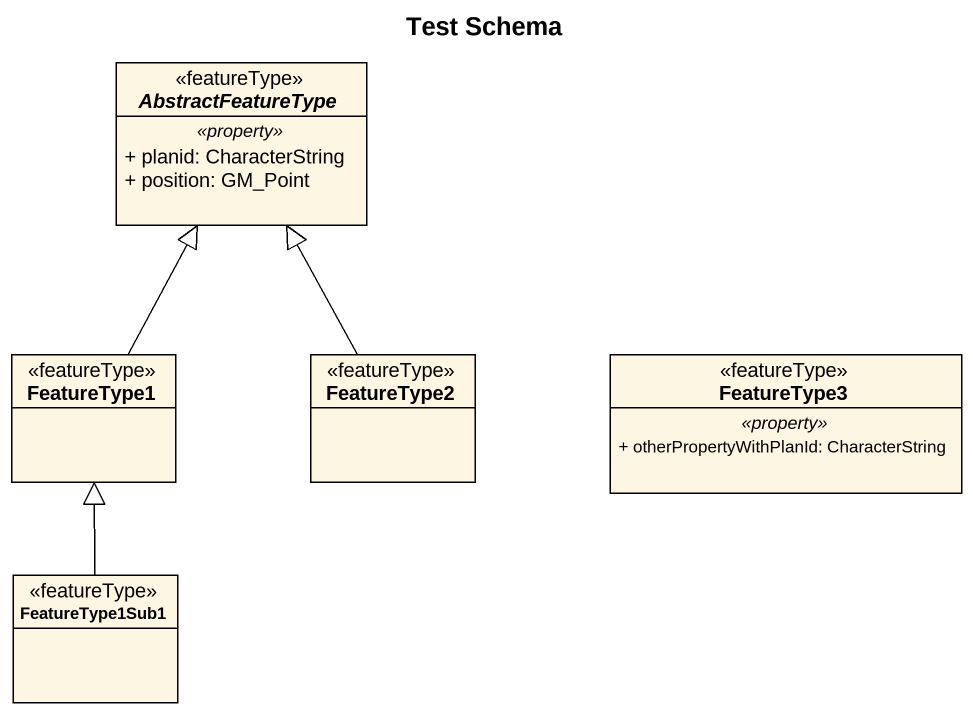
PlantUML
@startuml
title Test Schema
hide circle
hide empty members
skinparam classAttributeIconSize 0
abstract class AbstractFeatureType <<featureType>> {
  .. <<property>> ..
  + planid: CharacterString
  + position: GM_Point
}
class FeatureType1 <<featureType>>
class FeatureType2 <<featureType>>
class FeatureType3 <<featureType>> {
  .. <<property>> ..
  + otherPropertyWithPlanId: CharacterString
}
class FeatureType1Sub1 <<featureType>>
FeatureType1 -up-|> AbstractFeatureType
FeatureType2 -up-|> AbstractFeatureType
FeatureType1Sub1 -up-|> FeatureType1
@enduml
